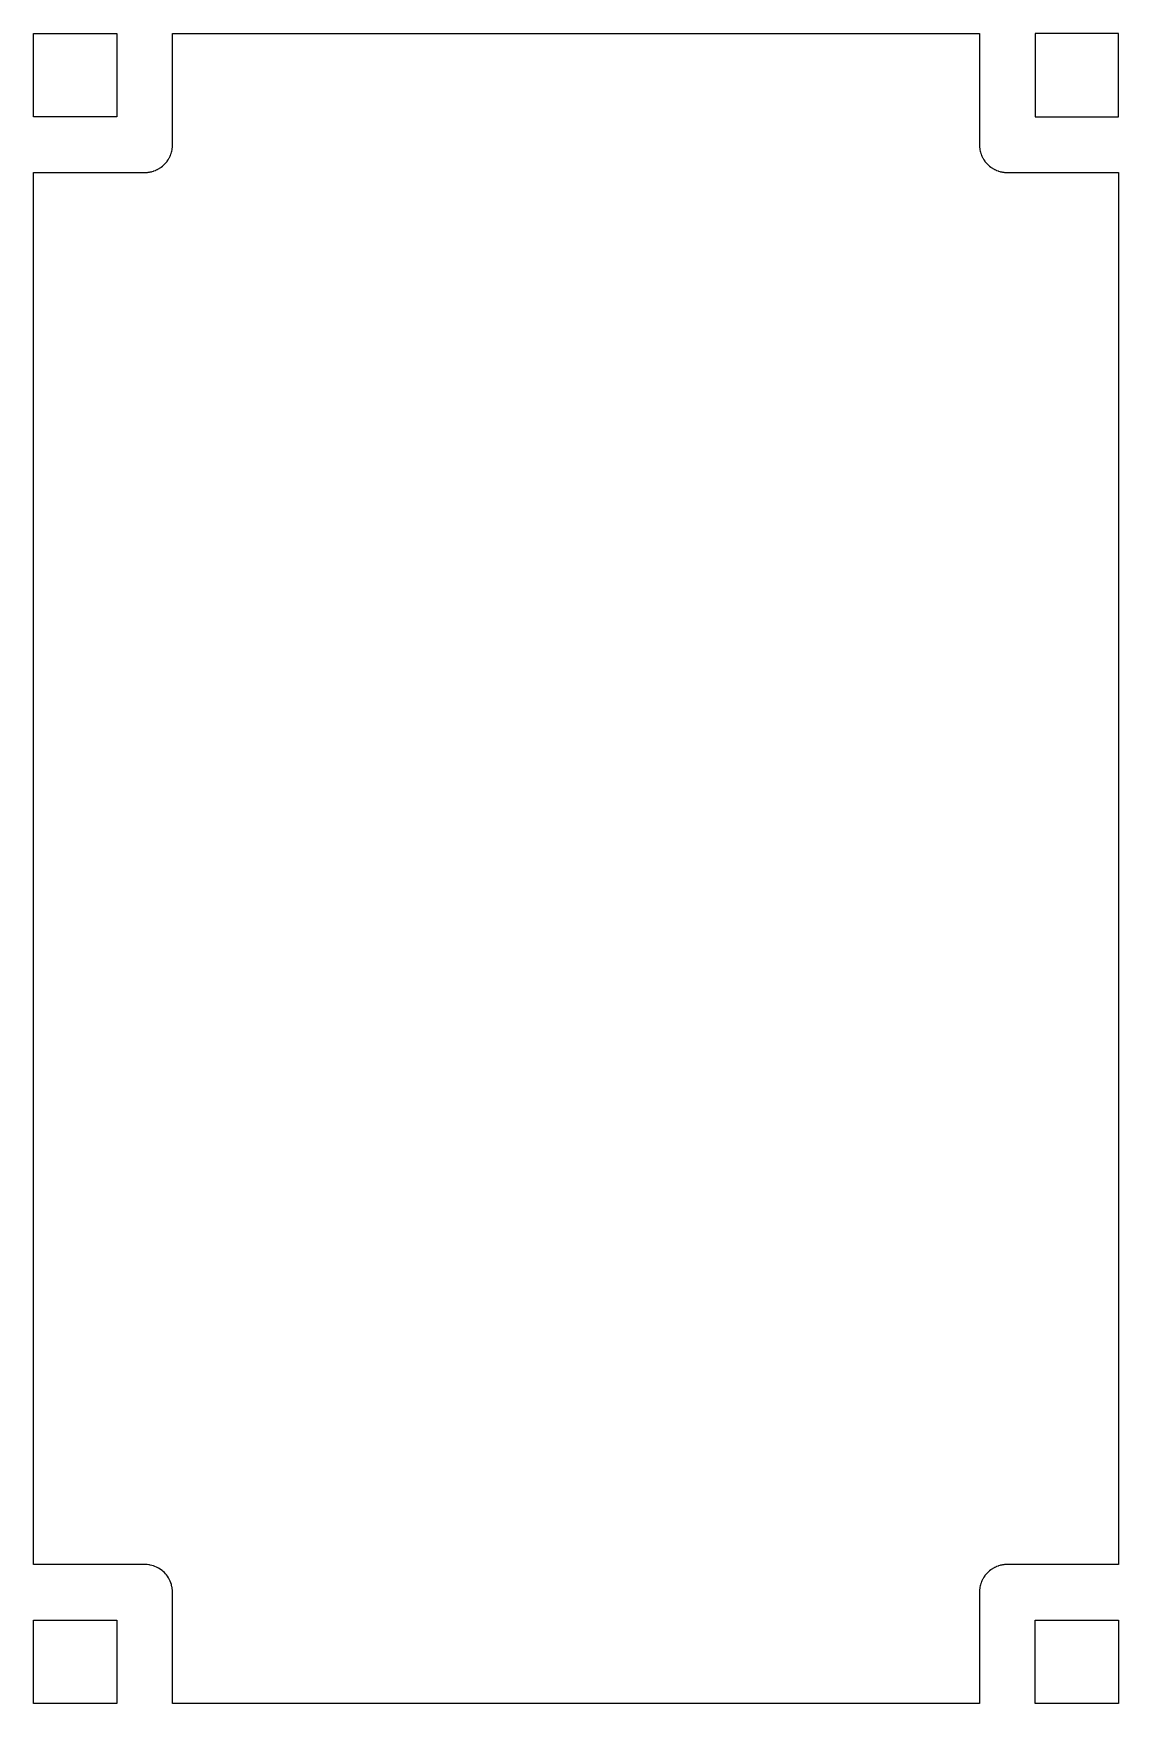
# Model space of a CAD drawing. Header units: millimetres. Extents: x 0 to 195, y 0 to 300.
import ezdxf

# ---------------------------------------------------------------- set-up
doc = ezdxf.new("R2010")
doc.units = ezdxf.units.MM
doc.layers.add('Mesh_cs001', color=7, linetype='CONTINUOUS')

msp = doc.modelspace()

# ---------------------------------------------------------------- linework, layer by layer
at = {"layer": 'Mesh_cs001'}
for p, q in [((0, 289.36, 9.5), (0, 300.074, 9.5)), ((0, 300.074, 9.5), (10.7143, 300.074, 9.5)), ((10.7143, 300.074, 9.5), (15, 300.074, 9.5)), ((15, 300.074, 9.5), (15, 289.36, 9.5)), ((25, 285.788, 9.5), (25, 300.074, 9.5)), ((25, 300.074, 9.5), (47, 300.074, 9.5)), ((47, 300.074, 9.5), (95.6818, 300.074, 9.5)), ((95.6818, 300.074, 9.5), (125.909, 300.074, 9.5)), ((125.909, 300.074, 9.5), (148, 300.074, 9.5)), ((148, 300.074, 9.5), (170, 300.074, 9.5)), ((170, 300.074, 9.5), (170, 285.788, 9.5)), ((184.286, 300.074, 9.5), (180, 300.074, 9.5)), ((180, 300.074, 9.5), (180, 289.36, 9.5)), ((195, 300.074, 9.5), (184.286, 300.074, 9.5)), ((195, 289.36, 9.5), (195, 300.074, 9.5)), ((0, 285.074, 9.5), (0, 289.36, 9.5)), ((15, 289.36, 9.5), (15, 285.074, 9.5)), ((180, 289.36, 9.5), (180, 285.074, 9.5)), ((195, 285.074, 9.5), (195, 289.36, 9.5)), ((10.7143, 285.074, 9.5), (0, 285.074, 9.5)), ((15, 285.074, 9.5), (10.7143, 285.074, 9.5)), ((25, 280.074, 9.5), (25, 285.788, 9.5)), ((170, 285.788, 9.5), (170, 280.074, 9.5)), ((180, 285.074, 9.5), (184.286, 285.074, 9.5)), ((184.286, 285.074, 9.5), (195, 285.074, 9.5)), ((24.8547, 278.882, 9.5), (24.9199, 279.187, 9.5)), ((24.9199, 279.187, 9.5), (24.9327, 279.257, 9.5)), ((24.9327, 279.257, 9.5), (24.942, 279.327, 9.5)), ((24.942, 279.327, 9.5), (24.9797, 279.627, 9.5)), ((24.9797, 279.627, 9.5), (24.9855, 279.698, 9.5)), ((24.9855, 279.698, 9.5), (24.9873, 279.739, 9.5)), ((24.9873, 279.739, 9.5), (24.9994, 280.033, 9.5)), ((24.9994, 280.033, 9.5), (25, 280.074, 9.5)), ((170, 280.074, 9.5), (170.001, 280.033, 9.5)), ((170.001, 280.033, 9.5), (170.013, 279.739, 9.5)), ((170.013, 279.739, 9.5), (170.014, 279.698, 9.5)), ((170.014, 279.698, 9.5), (170.02, 279.627, 9.5)), ((170.02, 279.627, 9.5), (170.058, 279.327, 9.5)), ((170.058, 279.327, 9.5), (170.067, 279.257, 9.5)), ((170.067, 279.257, 9.5), (170.08, 279.187, 9.5)), ((170.08, 279.187, 9.5), (170.145, 278.882, 9.5)), ((22.9881, 276.066, 9.5), (23.2029, 276.236, 9.5)), ((23.2029, 276.236, 9.5), (23.2575, 276.281, 9.5)), ((23.2575, 276.281, 9.5), (23.3097, 276.329, 9.5)), ((23.3097, 276.329, 9.5), (23.5115, 276.515, 9.5)), ((23.5115, 276.515, 9.5), (23.5612, 276.565, 9.5)), ((23.5612, 276.565, 9.5), (23.7482, 276.766, 9.5)), ((23.7482, 276.766, 9.5), (23.7954, 276.819, 9.5)), ((23.7954, 276.819, 9.5), (23.8399, 276.874, 9.5)), ((23.8399, 276.874, 9.5), (24.0104, 277.088, 9.5)), ((24.0104, 277.088, 9.5), (24.0521, 277.146, 9.5)), ((24.0521, 277.146, 9.5), (24.205, 277.371, 9.5)), ((24.205, 277.371, 9.5), (24.2437, 277.43, 9.5)), ((24.2437, 277.43, 9.5), (24.2795, 277.491, 9.5)), ((24.2795, 277.491, 9.5), (24.4137, 277.725, 9.5)), ((24.4137, 277.725, 9.5), (24.4464, 277.788, 9.5)), ((24.4464, 277.788, 9.5), (24.5613, 278.029, 9.5)), ((24.5613, 278.029, 9.5), (24.5909, 278.093, 9.5)), ((24.5909, 278.093, 9.5), (24.6171, 278.159, 9.5)), ((24.6171, 278.159, 9.5), (24.7126, 278.404, 9.5)), ((24.7126, 278.404, 9.5), (24.7355, 278.471, 9.5)), ((24.7355, 278.471, 9.5), (24.8189, 278.746, 9.5)), ((24.8189, 278.746, 9.5), (24.8385, 278.814, 9.5)), ((24.8385, 278.814, 9.5), (24.8547, 278.882, 9.5)), ((170.145, 278.882, 9.5), (170.162, 278.814, 9.5)), ((170.162, 278.814, 9.5), (170.181, 278.746, 9.5)), ((170.181, 278.746, 9.5), (170.264, 278.471, 9.5)), ((170.264, 278.471, 9.5), (170.287, 278.404, 9.5)), ((170.287, 278.404, 9.5), (170.383, 278.159, 9.5)), ((170.383, 278.159, 9.5), (170.409, 278.093, 9.5)), ((170.409, 278.093, 9.5), (170.439, 278.029, 9.5)), ((170.439, 278.029, 9.5), (170.554, 277.788, 9.5)), ((170.554, 277.788, 9.5), (170.586, 277.725, 9.5)), ((170.586, 277.725, 9.5), (170.72, 277.491, 9.5)), ((170.72, 277.491, 9.5), (170.756, 277.43, 9.5)), ((170.756, 277.43, 9.5), (170.795, 277.371, 9.5)), ((170.795, 277.371, 9.5), (170.948, 277.146, 9.5)), ((170.948, 277.146, 9.5), (170.99, 277.088, 9.5)), ((170.99, 277.088, 9.5), (171.16, 276.874, 9.5)), ((171.16, 276.874, 9.5), (171.205, 276.819, 9.5)), ((171.205, 276.819, 9.5), (171.252, 276.766, 9.5)), ((171.252, 276.766, 9.5), (171.439, 276.565, 9.5)), ((171.439, 276.565, 9.5), (171.489, 276.515, 9.5)), ((171.489, 276.515, 9.5), (171.69, 276.329, 9.5)), ((171.69, 276.329, 9.5), (171.743, 276.281, 9.5)), ((171.743, 276.281, 9.5), (171.797, 276.236, 9.5)), ((171.797, 276.236, 9.5), (172.012, 276.066, 9.5)), ((0, 203.624, 9.5), (0, 275.074, 9.5)), ((0, 275.074, 9.5), (5.7143, 275.074, 9.5)), ((5.7143, 275.074, 9.5), (20, 275.074, 9.5)), ((20, 275.074, 9.5), (20.2061, 275.08, 9.5)), ((20.2061, 275.08, 9.5), (20.3218, 275.085, 9.5)), ((20.3218, 275.085, 9.5), (20.5319, 275.103, 9.5)), ((20.5319, 275.103, 9.5), (20.6469, 275.117, 9.5)), ((20.6469, 275.117, 9.5), (20.8919, 275.155, 9.5)), ((20.8919, 275.155, 9.5), (20.9944, 275.175, 9.5)), ((20.9944, 275.175, 9.5), (21.2414, 275.231, 9.5)), ((21.2414, 275.231, 9.5), (21.3324, 275.256, 9.5)), ((21.3324, 275.256, 9.5), (21.5795, 275.331, 9.5)), ((21.5795, 275.331, 9.5), (21.6687, 275.362, 9.5)), ((21.6687, 275.362, 9.5), (21.9139, 275.456, 9.5)), ((21.9139, 275.456, 9.5), (21.9846, 275.485, 9.5)), ((21.9846, 275.485, 9.5), (22.2255, 275.599, 9.5)), ((22.2255, 275.599, 9.5), (22.2895, 275.629, 9.5)), ((22.2895, 275.629, 9.5), (22.3518, 275.663, 9.5)), ((22.3518, 275.663, 9.5), (22.5863, 275.796, 9.5)), ((22.5863, 275.796, 9.5), (22.6469, 275.832, 9.5)), ((22.6469, 275.832, 9.5), (22.8727, 275.984, 9.5)), ((22.8727, 275.984, 9.5), (22.9314, 276.024, 9.5)), ((22.9314, 276.024, 9.5), (22.9881, 276.066, 9.5)), ((172.012, 276.066, 9.5), (172.069, 276.024, 9.5)), ((172.069, 276.024, 9.5), (172.127, 275.984, 9.5)), ((172.127, 275.984, 9.5), (172.353, 275.832, 9.5)), ((172.353, 275.832, 9.5), (172.414, 275.796, 9.5)), ((172.414, 275.796, 9.5), (172.648, 275.663, 9.5)), ((172.648, 275.663, 9.5), (172.711, 275.629, 9.5)), ((172.711, 275.629, 9.5), (172.775, 275.599, 9.5)), ((172.775, 275.599, 9.5), (173.015, 275.485, 9.5)), ((173.015, 275.485, 9.5), (173.086, 275.456, 9.5)), ((173.086, 275.456, 9.5), (173.331, 275.362, 9.5)), ((173.331, 275.362, 9.5), (173.42, 275.331, 9.5)), ((173.42, 275.331, 9.5), (173.668, 275.256, 9.5)), ((173.668, 275.256, 9.5), (173.759, 275.231, 9.5)), ((173.759, 275.231, 9.5), (174.006, 275.175, 9.5)), ((174.006, 275.175, 9.5), (174.108, 275.155, 9.5)), ((174.108, 275.155, 9.5), (174.353, 275.117, 9.5)), ((174.353, 275.117, 9.5), (174.468, 275.103, 9.5)), ((174.468, 275.103, 9.5), (174.678, 275.085, 9.5)), ((174.678, 275.085, 9.5), (174.794, 275.08, 9.5)), ((174.794, 275.08, 9.5), (175, 275.074, 9.5)), ((175, 275.074, 9.5), (180.714, 275.074, 9.5)), ((180.714, 275.074, 9.5), (195, 275.074, 9.5)), ((195, 275.074, 9.5), (195, 203.624, 9.5)), ((0, 25, 9.5), (0, 203.624, 9.5)), ((195, 203.624, 9.5), (195, 25, 9.5)), ((5.7143, 25, 9.5), (0, 25, 9.5)), ((20, 25, 9.5), (5.7143, 25, 9.5)), ((20.3113, 24.9864, 9.5), (20, 25, 9.5)), ((20.4358, 24.981, 9.5), (20.3113, 24.9864, 9.5)), ((20.7447, 24.9403, 9.5), (20.4358, 24.981, 9.5)), ((20.8682, 24.924, 9.5), (20.7447, 24.9403, 9.5)), ((20.9899, 24.8971, 9.5), (20.8682, 24.924, 9.5)), ((21.2941, 24.8296, 9.5), (20.9899, 24.8971, 9.5)), ((21.5912, 24.7359, 9.5), (21.2941, 24.8296, 9.5)), ((21.7101, 24.6985, 9.5), (21.5912, 24.7359, 9.5)), ((21.8252, 24.6508, 9.5), (21.7101, 24.6985, 9.5)), ((22.1131, 24.5315, 9.5), (21.8252, 24.6508, 9.5)), ((22.3895, 24.3877, 9.5), (22.1131, 24.5315, 9.5)), ((22.5, 24.3301, 9.5), (22.3895, 24.3877, 9.5)), ((22.7628, 24.1627, 9.5), (22.5, 24.3301, 9.5)), ((22.8679, 24.0958, 9.5), (22.7628, 24.1627, 9.5)), ((23.1151, 23.9061, 9.5), (22.8679, 24.0958, 9.5)), ((172.012, 24.0078, 9.5), (171.797, 23.8386, 9.5)), ((172.069, 24.0505, 9.5), (172.012, 24.0078, 9.5)), ((172.127, 24.0902, 9.5), (172.069, 24.0505, 9.5)), ((172.353, 24.2417, 9.5), (172.127, 24.0902, 9.5)), ((172.414, 24.2785, 9.5), (172.353, 24.2417, 9.5)), ((172.648, 24.4113, 9.5), (172.414, 24.2785, 9.5)), ((172.711, 24.445, 9.5), (172.648, 24.4113, 9.5)), ((172.775, 24.4756, 9.5), (172.711, 24.445, 9.5)), ((173.015, 24.5891, 9.5), (172.775, 24.4756, 9.5)), ((173.086, 24.6185, 9.5), (173.015, 24.5891, 9.5)), ((173.331, 24.7125, 9.5), (173.086, 24.6185, 9.5)), ((173.42, 24.7435, 9.5), (173.331, 24.7125, 9.5)), ((173.668, 24.8182, 9.5), (173.42, 24.7435, 9.5)), ((173.759, 24.8432, 9.5), (173.668, 24.8182, 9.5)), ((174.006, 24.8989, 9.5), (173.759, 24.8432, 9.5)), ((174.108, 24.9195, 9.5), (174.006, 24.8989, 9.5)), ((174.353, 24.9569, 9.5), (174.108, 24.9195, 9.5)), ((174.468, 24.971, 9.5), (174.353, 24.9569, 9.5)), ((174.678, 24.9894, 9.5), (174.468, 24.971, 9.5)), ((174.794, 24.994, 9.5), (174.678, 24.9894, 9.5)), ((175, 25, 9.5), (174.794, 24.994, 9.5)), ((180.714, 25, 9.5), (175, 25, 9.5)), ((195, 25, 9.5), (180.714, 25, 9.5)), ((23.2139, 23.8302, 9.5), (23.1151, 23.9061, 9.5)), ((23.3058, 23.746, 9.5), (23.2139, 23.8302, 9.5)), ((23.5355, 23.5355, 9.5), (23.3058, 23.746, 9.5)), ((23.746, 23.3058, 9.5), (23.5355, 23.5355, 9.5)), ((23.8302, 23.2139, 9.5), (23.746, 23.3058, 9.5)), ((23.9061, 23.1151, 9.5), (23.8302, 23.2139, 9.5)), ((24.0958, 22.8679, 9.5), (23.9061, 23.1151, 9.5)), ((24.2632, 22.6051, 9.5), (24.0958, 22.8679, 9.5)), ((24.3301, 22.5, 9.5), (24.2632, 22.6051, 9.5)), ((24.474, 22.2236, 9.5), (24.3301, 22.5, 9.5)), ((24.5315, 22.1131, 9.5), (24.474, 22.2236, 9.5)), ((24.5792, 21.9979, 9.5), (24.5315, 22.1131, 9.5)), ((24.6985, 21.7101, 9.5), (24.5792, 21.9979, 9.5)), ((24.7922, 21.413, 9.5), (24.6985, 21.7101, 9.5)), ((24.8296, 21.2941, 9.5), (24.7922, 21.413, 9.5)), ((24.8971, 20.9899, 9.5), (24.8296, 21.2941, 9.5)), ((170.145, 21.1917, 9.5), (170.08, 20.8871, 9.5)), ((170.162, 21.2606, 9.5), (170.145, 21.1917, 9.5)), ((170.181, 21.3286, 9.5), (170.162, 21.2606, 9.5)), ((170.264, 21.6032, 9.5), (170.181, 21.3286, 9.5)), ((170.287, 21.6702, 9.5), (170.264, 21.6032, 9.5)), ((170.383, 21.9151, 9.5), (170.287, 21.6702, 9.5)), ((170.409, 21.9809, 9.5), (170.383, 21.9151, 9.5)), ((170.439, 22.0454, 9.5), (170.409, 21.9809, 9.5)), ((170.554, 22.2859, 9.5), (170.439, 22.0454, 9.5)), ((170.586, 22.3488, 9.5), (170.554, 22.2859, 9.5)), ((170.72, 22.5827, 9.5), (170.586, 22.3488, 9.5)), ((170.756, 22.644, 9.5), (170.72, 22.5827, 9.5)), ((170.795, 22.7034, 9.5), (170.756, 22.644, 9.5)), ((170.948, 22.9283, 9.5), (170.795, 22.7034, 9.5)), ((170.99, 22.9858, 9.5), (170.948, 22.9283, 9.5)), ((171.16, 23.1997, 9.5), (170.99, 22.9858, 9.5)), ((171.205, 23.2549, 9.5), (171.16, 23.1997, 9.5)), ((171.252, 23.3079, 9.5), (171.205, 23.2549, 9.5)), ((171.439, 23.5087, 9.5), (171.252, 23.3079, 9.5)), ((171.489, 23.5593, 9.5), (171.439, 23.5087, 9.5)), ((171.69, 23.7451, 9.5), (171.489, 23.5593, 9.5)), ((171.743, 23.7932, 9.5), (171.69, 23.7451, 9.5)), ((171.797, 23.8386, 9.5), (171.743, 23.7932, 9.5)), ((24.924, 20.8682, 9.5), (24.8971, 20.9899, 9.5)), ((24.9647, 20.5593, 9.5), (24.924, 20.8682, 9.5)), ((24.981, 20.4358, 9.5), (24.9647, 20.5593, 9.5)), ((24.9946, 20.1245, 9.5), (24.981, 20.4358, 9.5)), ((25, 20, 9.5), (24.9946, 20.1245, 9.5)), ((25, 14.2857, 9.5), (25, 20, 9.5)), ((170.001, 20.0413, 9.5), (170, 20, 9.5)), ((170, 20, 9.5), (170, 14.2857, 9.5)), ((170.013, 20.335, 9.5), (170.001, 20.0413, 9.5)), ((170.014, 20.3763, 9.5), (170.013, 20.335, 9.5)), ((170.02, 20.4467, 9.5), (170.014, 20.3763, 9.5)), ((170.058, 20.7475, 9.5), (170.02, 20.4467, 9.5)), ((170.067, 20.8175, 9.5), (170.058, 20.7475, 9.5)), ((170.08, 20.8871, 9.5), (170.067, 20.8175, 9.5)), ((0, 10.7143, 9.5), (0, 15, 9.5)), ((0, 15, 9.5), (10.7143, 15, 9.5)), ((10.7143, 15, 9.5), (15, 15, 9.5)), ((15, 15, 9.5), (15, 4.2857, 9.5)), ((25, 0, 9.5), (25, 14.2857, 9.5)), ((170, 14.2857, 9.5), (170, 0, 9.5)), ((180, 4.2857, 9.5), (180, 15, 9.5)), ((180, 15, 9.5), (184.286, 15, 9.5)), ((184.286, 15, 9.5), (195, 15, 9.5)), ((195, 15, 9.5), (195, 10.7143, 9.5)), ((0, 0, 9.5), (0, 10.7143, 9.5)), ((195, 10.7143, 9.5), (195, 0, 9.5)), ((15, 4.2857, 9.5), (15, 0, 9.5)), ((180, 0, 9.5), (180, 4.2857, 9.5)), ((10.7143, 0, 9.5), (0, 0, 9.5)), ((15, 0, 9.5), (10.7143, 0, 9.5)), ((47, 0, 9.5), (25, 0, 9.5)), ((95.6818, 0, 9.5), (47, 0, 9.5)), ((125.909, 0, 9.5), (95.6818, 0, 9.5)), ((148, 0, 9.5), (125.909, 0, 9.5)), ((170, 0, 9.5), (148, 0, 9.5)), ((184.286, 0, 9.5), (180, 0, 9.5)), ((195, 0, 9.5), (184.286, 0, 9.5))]:
    msp.add_line(p, q, dxfattribs=at)

doc.saveas('drawing.dxf')
